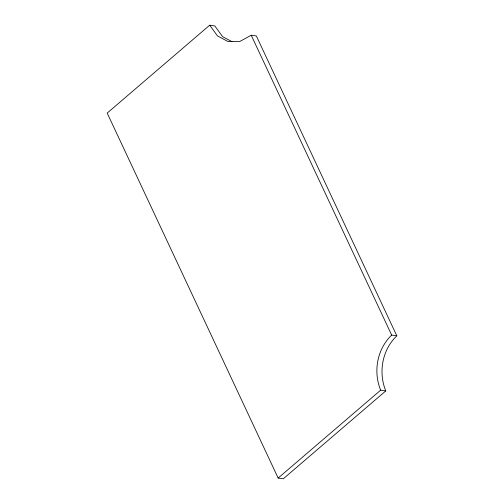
<?xml version="1.0" encoding="UTF-8"?>
<svg xmlns="http://www.w3.org/2000/svg" width="504" height="504" viewBox="0 0 504 504"><rect width="100%" height="100%" fill="white"/><g stroke="black" fill="none" stroke-linecap="round" stroke-linejoin="round"><path stroke-width="0.76" d="M278.158 478.057L283.292 478.8L385.781 390.915C378.164 372.368 382.202 349.814 396.812 335.821L391.677 335.078C377.074 349.07 373.029 371.618 380.652 390.172L278.158 478.057L107.188 113.085L209.683 25.2L214.817 25.943L222.655 36.691L231.972 41.662M396.812 335.821L256.353 35.973L251.219 35.23L239.999 41.372L228.167 41.624L217.52 35.948L209.683 25.2M380.652 390.172L385.781 390.915M251.219 35.23L391.677 335.078"/></g></svg>
